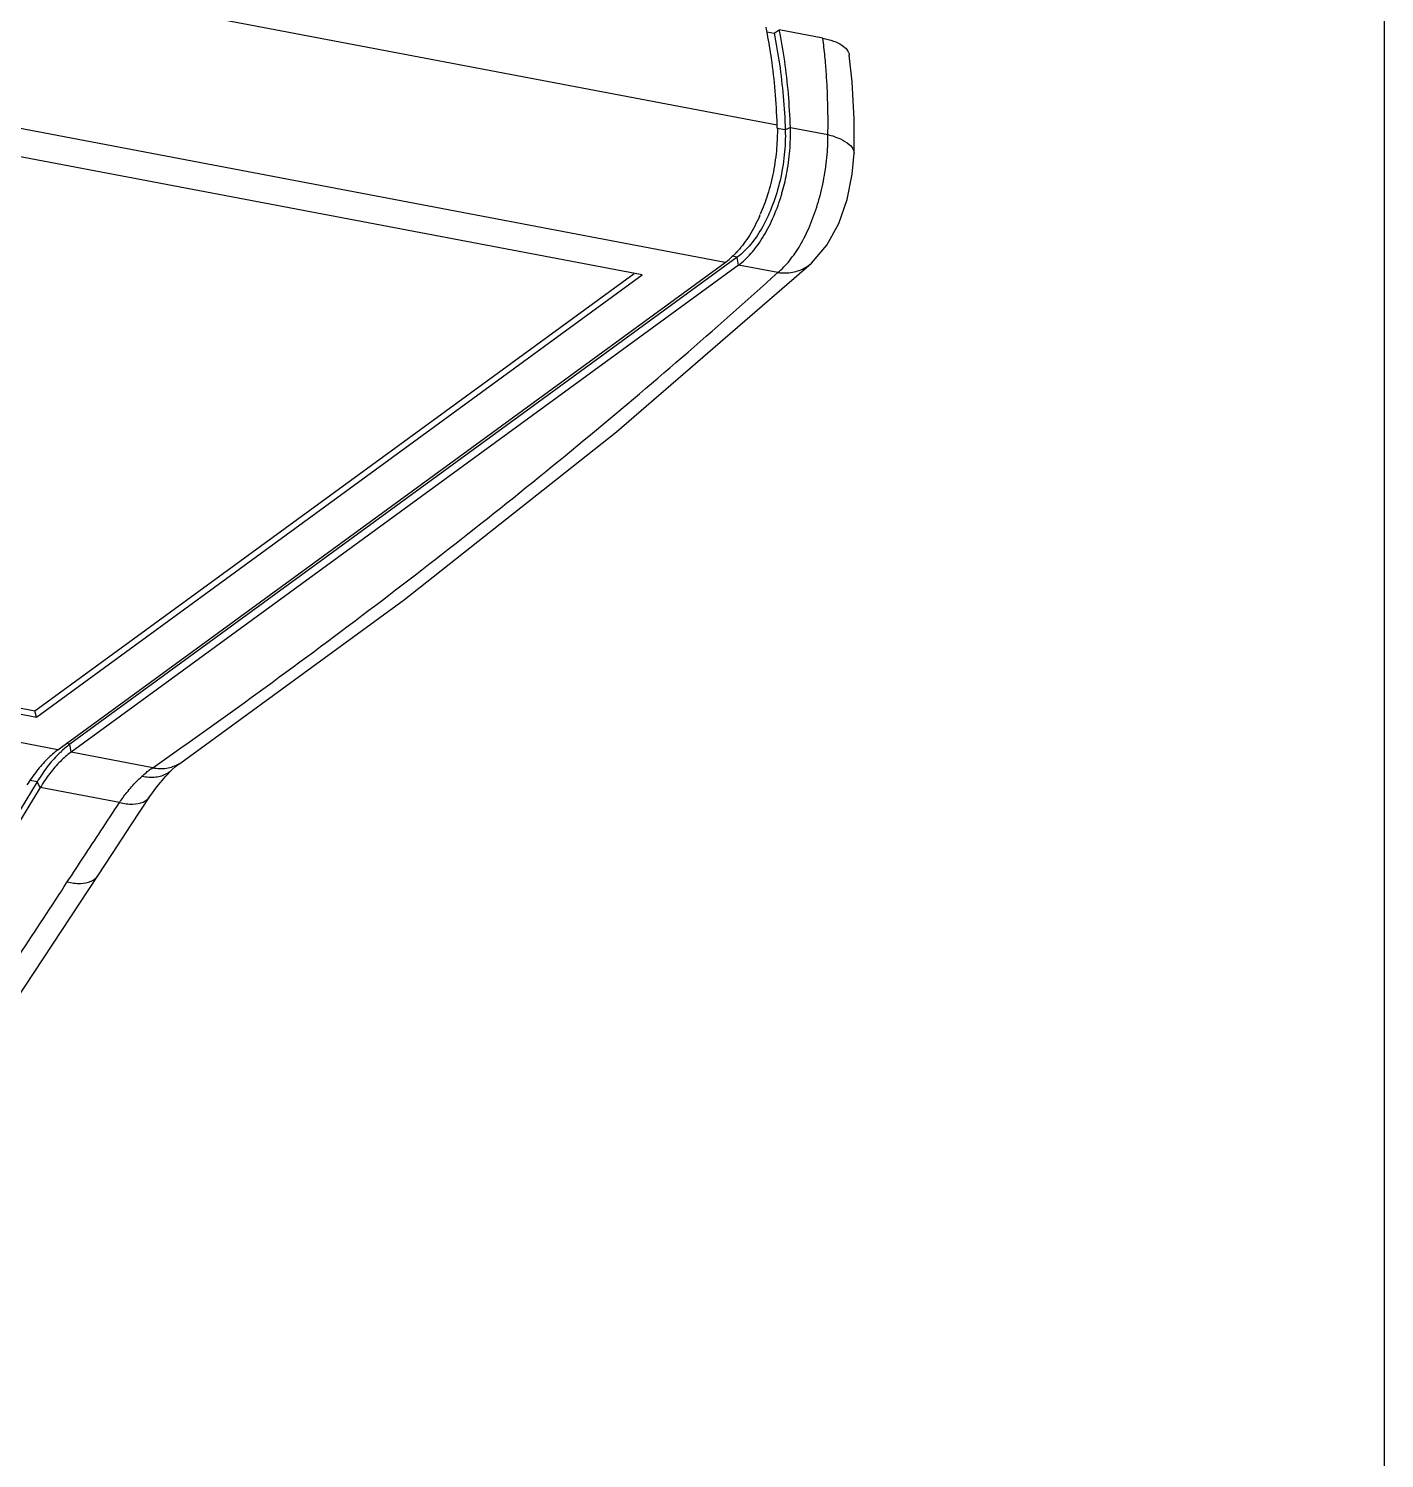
# Model space of a CAD drawing. Header units: millimetres. Extents: x -2947 to 97, y -3022 to 322.
# Drawn here: x -1891.6 to -1795.9, y -2228.8 to -2128 of the extents above; entities that cross this region are included whole.
import ezdxf

# ---------------------------------------------------------------- set-up
doc = ezdxf.new("R2010")
doc.units = ezdxf.units.MM
doc.layers.get('0').update_dxf_attribs({"linetype": 'CONTINUOUS'})
doc.layers.get('Defpoints').update_dxf_attribs({"linetype": 'CONTINUOUS'})

msp = doc.modelspace()

# ---------------------------------------------------------------- linework, layer by layer
at = {"color": 7}
for p, q in [((-1913.53, -2120.56), (-1838.74, -2134.78)), ((-1838.96, -2128.3), (-1838.59, -2128.07)), ((-1835.52, -2128.66), (-1838.59, -2128.07)), ((-1839.47, -2128.21), (-1838.96, -2128.3)), ((-1833.46, -2131.75), (-1833.65, -2129.86)), ((-1842.4, -2144.49), (-1917.19, -2130.26)), ((-1833.32, -2134.38), (-1833.46, -2131.75)), ((-1848.27, -2145.36), (-1915.65, -2132.55)), ((-1838.17, -2135.13), (-1838.74, -2135.03)), ((-1837.81, -2134.96), (-1838.17, -2135.13)), ((-1837.81, -2134.96), (-1835.16, -2135.46)), ((-1833.32, -2136.77), (-1833.32, -2134.38)), ((-1833.44, -2138.26), (-1833.32, -2136.77)), ((-1833.32, -2136.77), (-1833.32, -2136.77)), ((-1833.8, -2140.04), (-1833.44, -2138.26)), ((-1834.4, -2141.73), (-1833.8, -2140.04)), ((-1835.24, -2143.25), (-1834.4, -2141.73)), ((-1841.56, -2144.11), (-1888.64, -2178.47)), ((-1841.56, -2144.11), (-1841.92, -2144.04)), ((-1841.47, -2144.66), (-1841.56, -2144.11)), ((-1836.33, -2144.53), (-1835.24, -2143.25)), ((-1889.48, -2178.85), (-1842.4, -2144.49)), ((-1841.47, -2144.66), (-1888.55, -2179.02)), ((-1850.08, -2156.42), (-1836.33, -2144.53)), ((-1838.69, -2145.19), (-1841.47, -2144.66)), ((-1836.33, -2144.53), (-1836.33, -2144.53)), ((-1891.1, -2176.1), (-1848.83, -2145.26)), ((-1891, -2176.55), (-1848.27, -2145.36)), ((-1865.03, -2168.26), (-1850.08, -2156.42)), ((-1958.38, -2163.73), (-1891, -2176.55)), ((-1957.92, -2163.39), (-1891.1, -2176.1)), ((-1889.48, -2178.85), (-1964.27, -2164.62)), ((-1880.82, -2179.77), (-1865.03, -2168.26)), ((-1891, -2176.55), (-1891.1, -2176.1)), ((-1888.64, -2178.47), (-1888.9, -2178.42)), ((-1888.55, -2179.02), (-1888.64, -2178.47)), ((-1882.79, -2180.12), (-1888.55, -2179.02)), ((-1881.88, -2180.72), (-1881.44, -2180.27)), ((-1881.44, -2180.27), (-1881.18, -2180.04)), ((-1881.44, -2180.27), (-1881.44, -2180.27)), ((-1881.18, -2180.04), (-1880.93, -2179.85)), ((-1880.93, -2179.85), (-1880.82, -2179.77)), ((-1890.95, -2181.12), (-1914.17, -2219.14)), ((-1890.73, -2181.52), (-1913.95, -2219.54)), ((-1890.95, -2181.12), (-1891.44, -2181.03)), ((-1890.73, -2181.52), (-1890.95, -2181.12)), ((-1885.14, -2182.58), (-1890.73, -2181.52)), ((-1883, -2182.16), (-1882.51, -2181.47)), ((-1882.51, -2181.47), (-1881.88, -2180.72)), ((-1884.31, -2184.14), (-1883, -2182.16)), ((-1885.63, -2186.16), (-1884.31, -2184.14)), ((-1886.66, -2187.74), (-1885.63, -2186.16)), ((-1893.72, -2198.42), (-1886.66, -2187.74))]:
    msp.add_line(p, q, dxfattribs=at)
for centre, radius, start, end in [((-1874.54, -2135.05), 35.74, 10.7604, 11.5545), ((-1851.78, -2135.24), 13.05, 1.1237, 1.9977), ((-1851.7, -2135.98), 12.83, 335.8264, 336.5448), ((-1846.45, -2139.32), 6.58, 315.6496, 318.5334), ((-1845.25, -2140.59), 4.83, 306.1652, 310.4393), ((-1883.88, -2184.74), 7.88, 133.619, 135.0244), ((-1881.55, -2187.51), 11.85, 145.7819, 148.613)]:
    msp.add_arc(centre, radius, start, end, dxfattribs=at)
for points, start_tangent, end_tangent in [([(-1837.81, -2134.96), (-1837.95, -2132.57), (-1838.21, -2130.27), (-1838.59, -2128.07)], (-0.034881, 0.999391), (-0.20033, 0.979729)), ([(-1838.74, -2134.78), (-1838.88, -2132.39), (-1839.14, -2130.09), (-1839.43, -2128.38)], (-0.034881, 0.999391), (-0.186732, 0.982411)), ([(-1838.96, -2128.3), (-1838.58, -2130.48), (-1838.32, -2132.76), (-1838.17, -2135.13)], (0.202778, -0.979225), (0.034881, -0.999391)), ([(-1835.52, -2128.66), (-1834.76, -2128.86), (-1834.18, -2129.15), (-1833.8, -2129.5), (-1833.65, -2129.86)], (0.982391, -0.186837), (0.135966, -0.990714)), ([(-1835.16, -2135.46), (-1835.15, -2134.46), (-1835.17, -2133.44), (-1835.2, -2132.35), (-1835.27, -2131.18), (-1835.37, -2129.95), (-1835.52, -2128.66)], (0.013766, 0.999905), (-0.127481, 0.991841)), ([(-1838.17, -2135.13), (-1838.24, -2136.9), (-1838.54, -2138.7), (-1839.06, -2140.41), (-1839.76, -2141.95), (-1840.62, -2143.21), (-1841.56, -2144.11)], (0.034881, -0.999391), (-0.807753, -0.589522)), ([(-1838.73, -2134.98), (-1838.78, -2136.41), (-1839.01, -2138.08), (-1839.42, -2139.71), (-1839.93, -2141.08)], (0.019634, -0.999807), (-0.398045, -0.917366)), ([(-1838.4, -2139.58), (-1838.08, -2138.26), (-1837.85, -2136.59), (-1837.81, -2134.96)], (0.27809, 0.960555), (-0.034881, 0.999391)), ([(-1838.69, -2145.19), (-1837.88, -2144.36), (-1837.11, -2143.25), (-1836.44, -2141.9), (-1835.89, -2140.38), (-1835.48, -2138.75), (-1835.23, -2137.09), (-1835.16, -2135.46)], (0.776944, 0.629569), (-0.006919, 0.999976)), ([(-1835.16, -2135.46), (-1834.28, -2135.77), (-1833.66, -2136.15), (-1833.35, -2136.57), (-1833.32, -2136.77)], (0.968005, -0.250931), (-0.026407, -0.999651)), ([(-1841.47, -2144.66), (-1840.59, -2143.85), (-1839.77, -2142.75), (-1839.06, -2141.4), (-1838.49, -2139.89), (-1838.4, -2139.58)], (0.807753, 0.589522), (0.27809, 0.960555)), ([(-1839.99, -2141.23), (-1840.7, -2142.57), (-1841.52, -2143.67)], (-0.409516, -0.912303), (-0.662581, -0.74899)), ([(-1841.75, -2143.92), (-1842.12, -2144.26)], (-0.699433, -0.714699), (-0.76157, -0.648083)), ([(-1882.79, -2180.12), (-1867.06, -2168.65), (-1852.35, -2157), (-1838.69, -2145.19)], (0.819279, 0.573395), (0.741102, 0.671393)), ([(-1838.69, -2145.19), (-1837.65, -2145.17), (-1836.74, -2144.83), (-1836.33, -2144.53)], (0.991116, -0.133), (0.741221, 0.671261)), ([(-1888.64, -2178.47), (-1889.31, -2179.04)], (-0.807753, -0.589522), (-0.724025, -0.689774)), ([(-1889.48, -2178.85), (-1890.24, -2179.51), (-1890.98, -2180.35), (-1891.34, -2180.85)], (-0.807753, -0.589522), (-0.56273, -0.826641)), ([(-1889.45, -2179.17), (-1890.23, -2180.06), (-1890.95, -2181.12)], (-0.706889, -0.707324), (-0.521208, -0.85343)), ([(-1888.55, -2179.02), (-1889.31, -2179.68), (-1890.05, -2180.52), (-1890.73, -2181.52)], (-0.807753, -0.589522), (-0.521208, -0.85343)), ([(-1883.54, -2180.72), (-1883.3, -2180.5), (-1883.05, -2180.3), (-1882.79, -2180.12)], (0.741339, 0.671131), (0.823683, 0.567051)), ([(-1883.54, -2180.72), (-1882.58, -2180.77), (-1881.76, -2180.51), (-1881.44, -2180.27)], (0.978156, -0.20787), (0.733815, 0.679349)), ([(-1882.79, -2180.12), (-1881.81, -2180.15), (-1880.95, -2179.85), (-1880.82, -2179.77)], (0.980041, -0.198798), (0.818155, 0.574997)), ([(-1885.14, -2182.58), (-1884.89, -2182.23), (-1884.61, -2181.86), (-1884.29, -2181.48), (-1883.94, -2181.1), (-1883.54, -2180.72)], (0.563685, 0.82599), (0.741334, 0.671136)), ([(-1885.14, -2182.58), (-1884.2, -2182.69), (-1883.46, -2182.54), (-1883, -2182.16)], (0.974593, -0.223985), (0.554877, 0.831932)), ([(-1888.82, -2188.18), (-1887.67, -2186.42), (-1886.45, -2184.58), (-1885.14, -2182.58)], (0.545769, 0.837936), (0.551869, 0.833931)), ([(-1910.55, -2220.19), (-1902.82, -2209.11), (-1895.59, -2198.44), (-1888.82, -2188.18)], (0.577309, 0.816526), (0.54577, 0.837935)), ([(-1888.82, -2188.18), (-1887.88, -2188.28), (-1887.14, -2188.13), (-1886.66, -2187.74)], (0.976308, -0.216385), (0.5468, 0.837263))]:
    msp.add_spline(points, degree=3, dxfattribs=dict(at, start_tangent=start_tangent, end_tangent=end_tangent))
at = {"layer": 'Defpoints'}
msp.add_line((-1795.9, -2423.54), (-1795.9, -2056.46), dxfattribs=at)

doc.saveas('drawing.dxf')
